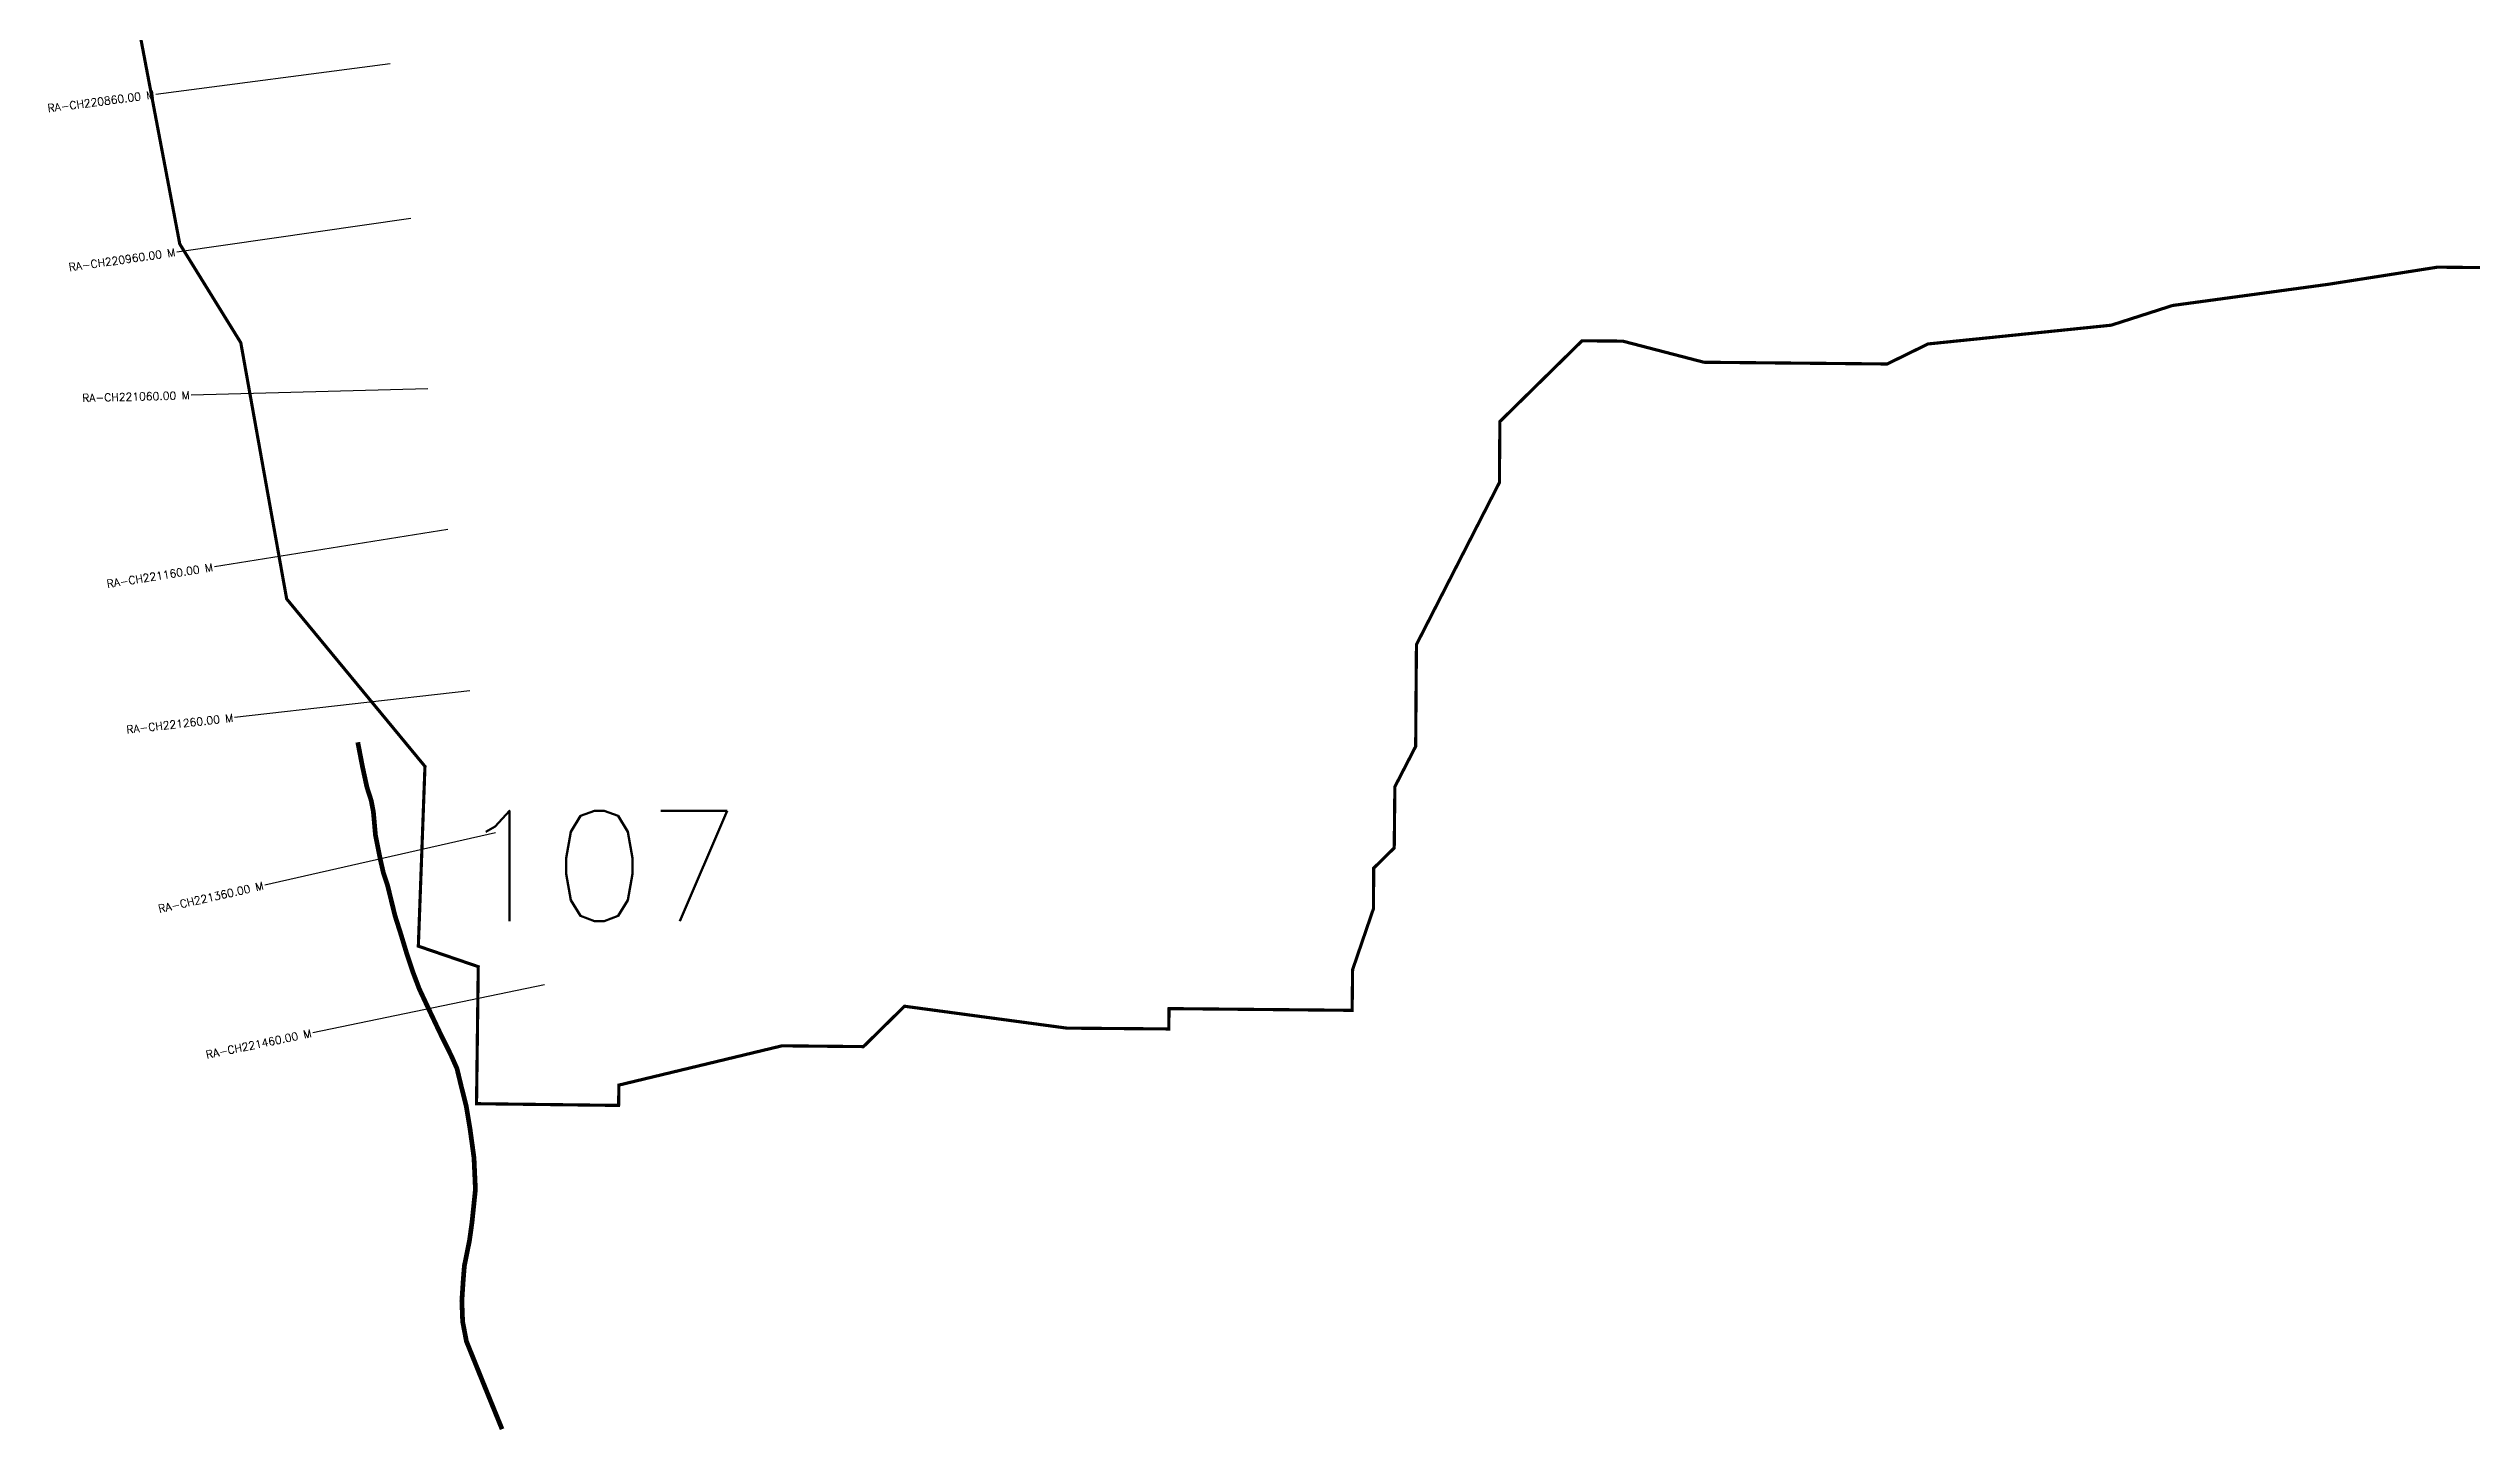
# Model space of a CAD drawing. Header units: metres. Extents: x 274346 to 277665, y 2063589 to 2067441.
# Drawn here: x 274537 to 276074, y 2063589 to 2064466 of the extents above; entities that cross this region are included whole.
import ezdxf
from ezdxf.enums import TextEntityAlignment as Align

# ---------------------------------------------------------------- set-up
doc = ezdxf.new("R2010")
doc.units = ezdxf.units.M
doc.header["$MEASUREMENT"] = 0
for name, color, linetype in [('CS', 134, 'Continuous'), ('CSMark', 6, 'Continuous'), ('NATURALLY PROTECTED', 3, 'Continuous')]:
    doc.layers.add(name, color=color, linetype=linetype)
doc.styles.get("Standard").update_dxf_attribs({"font": 'simplex.shx'})

msp = doc.modelspace()

# ---------------------------------------------------------------- linework, layer by layer
at = {"color": 6, "const_width": 2, "flags": 128}
msp.add_lwpolyline([(276104.1, 2064326.8), (276052.5, 2064327.3), (275983, 2064316.4), (275884.5, 2064303), (275845.6, 2064290.5), (275729.4, 2064278.6), (275703.5, 2064265.9), (275587.3, 2064267), (275535.8, 2064280.4), (275510, 2064280.6), (275457.9, 2064229.4), (275457.6, 2064190.7), (275405, 2064088), (275404.8, 2064065.2), (275404.5, 2064023.4), (275391.3, 2063997.8), (275390.9, 2063959), (275377.9, 2063946.2), (275377.7, 2063920.4), (275364.5, 2063881.8), (275364.2, 2063856), (275248.1, 2063857.1), (275247.9, 2063844.2), (275197.8, 2063844.6), (275183.4, 2063844.7), (275080.3, 2063858.6), (275054.3, 2063833), (275002.6, 2063833.5), (274899.2, 2063808.6), (274899, 2063795.7), (274808.9, 2063796.8), (274810, 2063883.7), (274772, 2063896.7), (274776.2, 2064010.7), (274688.5, 2064116.9), (274659.4, 2064279.4), (274620.7, 2064342), (274591.4, 2064496.4)], dxfattribs=at)
at = {"layer": 'CS'}
for p, q in [((274754.2, 2064456.3), (274605.5, 2064436.9)), ((274767.3, 2064358.1), (274618.8, 2064336.9)), ((274778, 2064250.1), (274628, 2064246.2)), ((274790.8, 2064161), (274642.7, 2064137.3)), ((274804.6, 2064058.6), (274655.5, 2064041.7)), ((274821, 2063968.5), (274674.7, 2063935.4)), ((274852, 2063872.2), (274705.1, 2063841.8))]:
    msp.add_line(p, q, dxfattribs=at)
at = {"layer": 'NATURALLY PROTECTED', "const_width": 3, "flags": 128}
msp.add_lwpolyline([(274733.6, 2064026), (274736.6, 2064010.4), (274739.4, 2063997.5), (274742.1, 2063989.1), (274743.5, 2063981.8), (274744.8, 2063967.2), (274747.8, 2063952.1), (274749.8, 2063943.3), (274752.4, 2063935.6), (274754.7, 2063926.2), (274757.2, 2063916), (274760.8, 2063904.7), (274764.5, 2063892.5), (274768.4, 2063880.7), (274772.6, 2063869.6), (274778.5, 2063857), (274785.6, 2063842), (274792.9, 2063827.2), (274796.5, 2063819.1), (274799.2, 2063807.9), (274802.4, 2063795.2), (274804.8, 2063780.7), (274807.3, 2063762.5), (274808.2, 2063742.4), (274806, 2063721.2), (274804.4, 2063709.8), (274801.2, 2063694), (274800.5, 2063685.3), (274799.6, 2063671.7), (274800.1, 2063658.6), (274802.5, 2063646.1), (274813.9, 2063617.9), (274825.1, 2063590.4)], dxfattribs=at)

# ---------------------------------------------------------------- texts
at = {"insert": (274796.8, 2063982.6), "char_height": 70, "attachment_point": 1}
msp.add_mtext_dynamic_manual_height_columns('107', width=95.172, gutter_width=1, heights=[0], dxfattribs=at)
at = {"layer": 'CSMark'}
for s, rotation, p in [('RA-CH220860.00 M', 7.4156, (274604.5, 2064436.8)), ('RA-CH220960.00 M', 8.114, (274617.8, 2064336.8)), ('RA-CH221060.00 M', 1.5023, (274627, 2064246.1)), ('RA-CH221160.00 M', 9.1012, (274641.7, 2064137.1)), ('RA-CH221260.00 M', 6.445, (274654.6, 2064041.6)), ('RA-CH221360.00 M', 12.7307, (274673.7, 2063935.2)), ('RA-CH221460.00 M', 11.7065, (274704.1, 2063841.6))]:
    msp.add_text(s, height=5, rotation=rotation, dxfattribs=at).set_placement(p, align=Align.MIDDLE_RIGHT)

doc.saveas('drawing.dxf')
